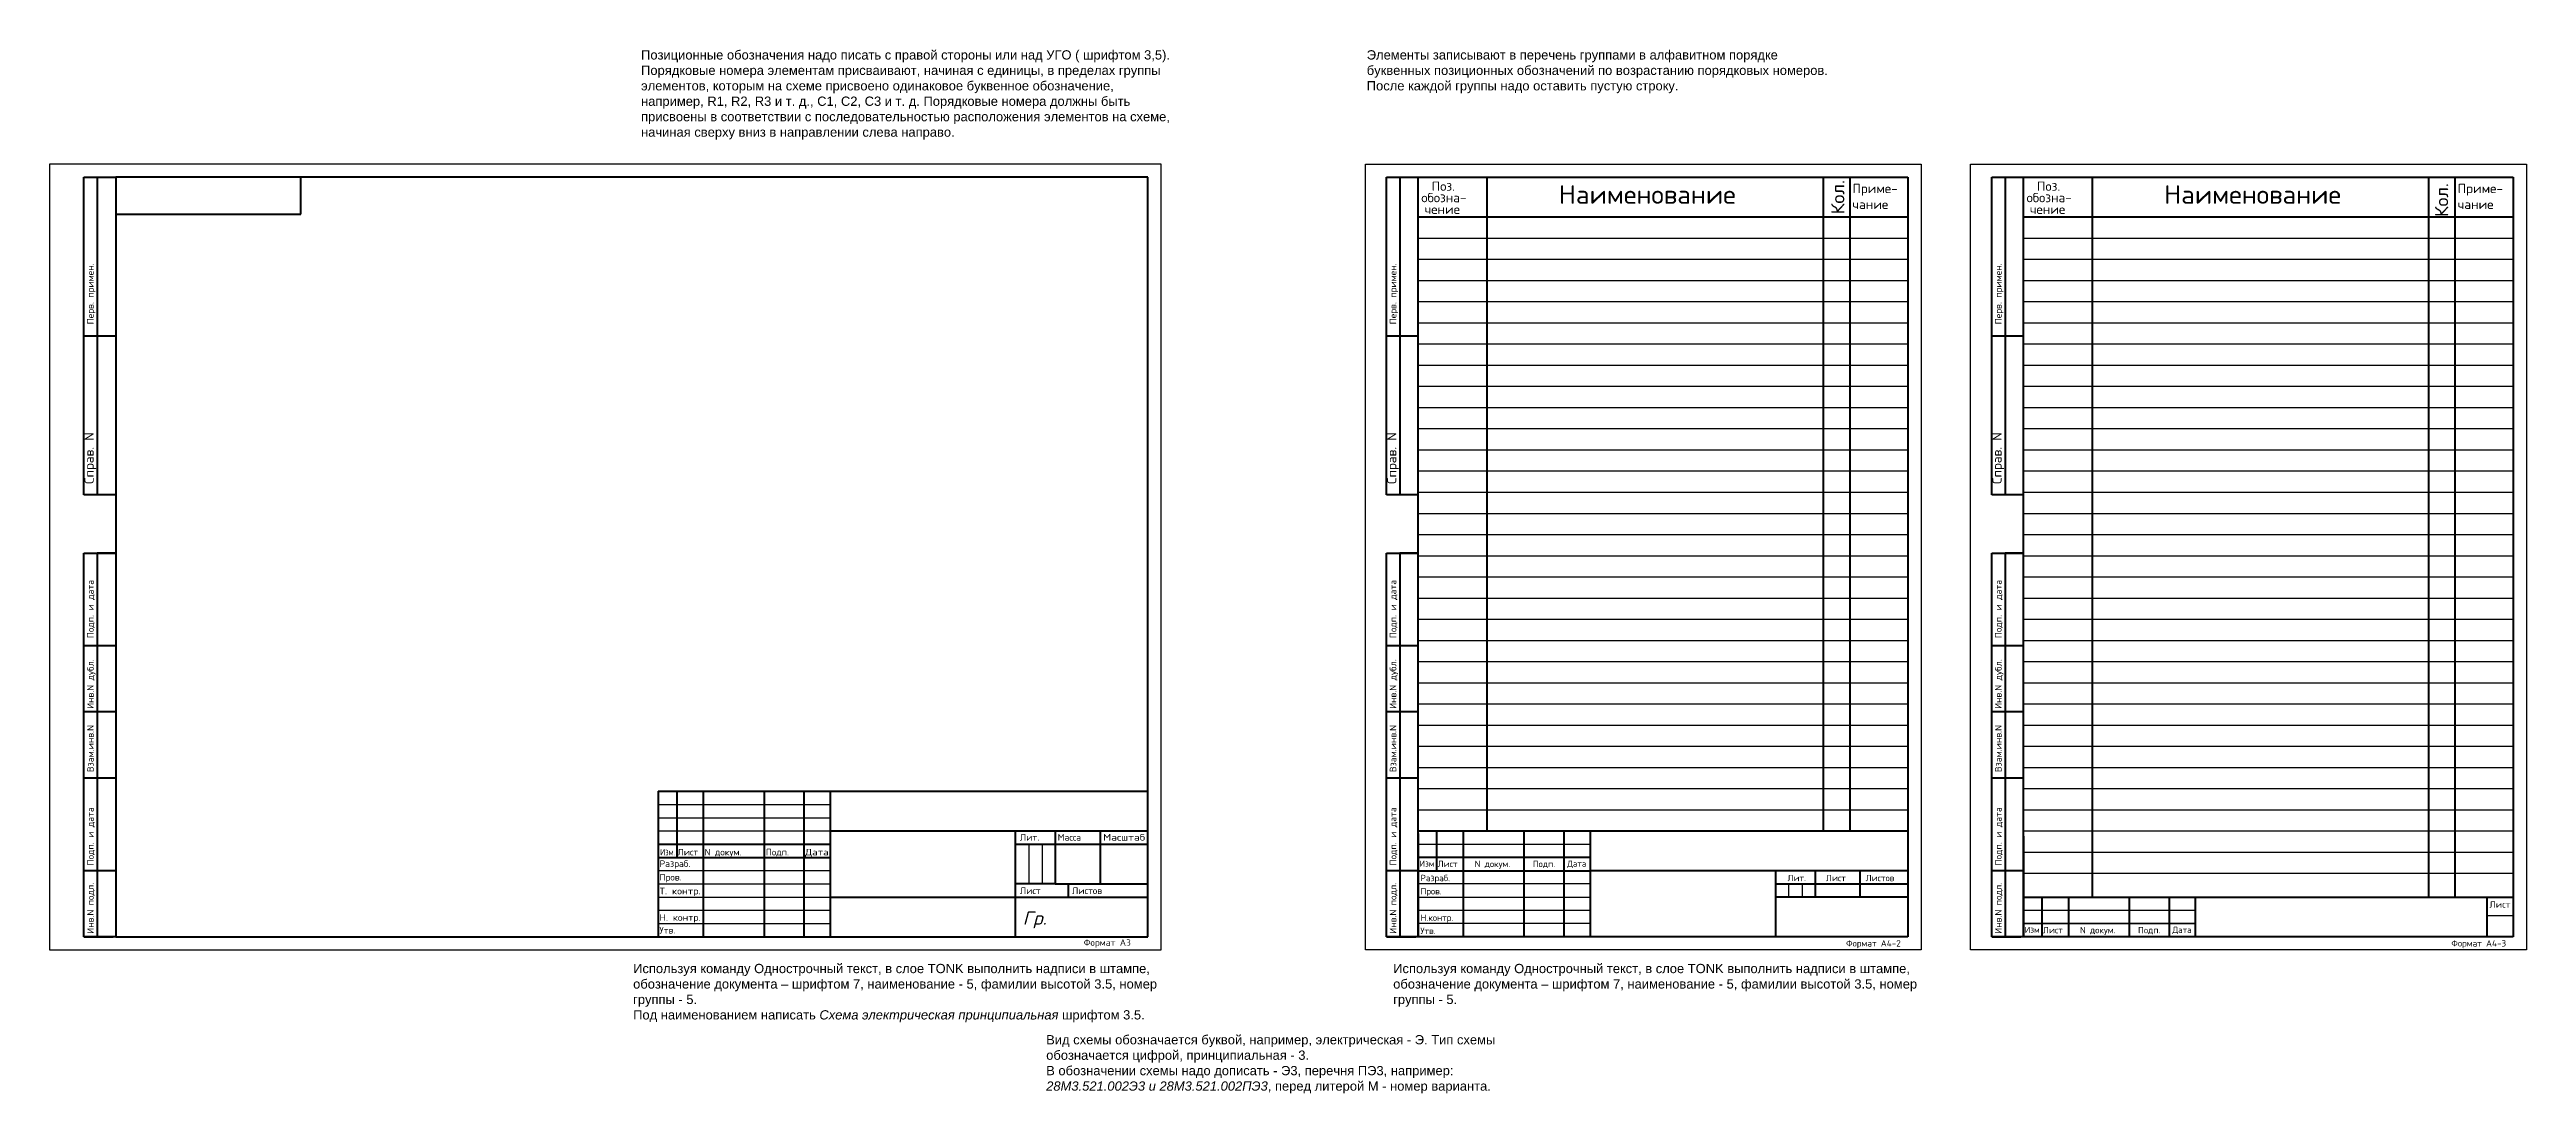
# Model space of a CAD drawing. Header units: millimetres. Extents: x 0 to 936, y -54 to 340.
import ezdxf
from ezdxf.enums import TextEntityAlignment as Align

# ---------------------------------------------------------------- set-up
doc = ezdxf.new("R2010")
doc.units = ezdxf.units.MM
doc.layers.add('OSN', color=3, linetype='Continuous', lineweight=80)
doc.layers.add('TONK', color=1, linetype='Continuous', lineweight=30)
doc.layers.add('элементы', color=30, linetype='Continuous')
doc.styles.add('RL', font='simplex.shx')
doc.styles.get("Standard").update_dxf_attribs({"font": 'arial.ttf'})
doc.styles.add('шрифт прямой', font='simplex.shx')
doc.styles.add('шрифт с наклоном', font='simplex.shx', dxfattribs={"oblique": 15})

# ---------------------------------------------------------------- blocks, each defined once
blk = doc.blocks.new('Перечень элементов лист 1')
at = {"layer": 'OSN'}
for p, q in [((8, 172), (8, 292)), ((8, 292), (20, 292)), ((13, 292), (13, 172)), ((20, 292), (205, 292)), ((20, 5), (20, 292)), ((45.86, 292), (45.86, 44.96)), ((173, 292), (173, 44.96)), ((183, 292), (183, 44.96)), ((205, 292), (205, 5)), ((205, 292), (205, 5)), ((20, 277), (205, 277)), ((20, 232), (8, 232)), ((20, 172), (8, 172)), ((8, 5), (8, 150)), ((8, 150), (20, 150)), ((20, 150), (13, 150)), ((13, 150), (13, 5)), ((8, 115), (20, 115)), ((20, 90), (8, 90)), ((8, 65), (20, 65)), ((20, 45), (205, 45)), ((20, 43.96), (20, 5)), ((27, 29.96), (27, 44.96)), ((37, 44.96), (37, 4.96)), ((60, 4.96), (60, 44.96)), ((75, 44.96), (75, 4.96)), ((85, 4.96), (85, 44.96)), ((8, 30), (20, 30)), ((85, 34.96), (20, 34.96)), ((20, 29.96), (85, 29.96)), ((205, 29.96), (85, 29.96)), ((155, 29.96), (155, 5)), ((170, 29.96), (170, 19.96)), ((187, 19.96), (187, 29.96)), ((155, 24.96), (205, 24.96)), ((205, 19.96), (155, 19.96)), ((8, 5), (19, 5)), ((20, 5), (8, 5)), ((205, 5), (20, 5))]:
    blk.add_line(p, q, dxfattribs=at)
at = {"layer": 'TONK'}
for p, q in [((0, 297), (210, 297)), ((0, 0), (0, 297)), ((210, 297), (210, 0)), ((210, 297), (210, 0)), ((20, 269), (205, 269)), ((20, 261), (205, 261)), ((20, 253), (205, 253)), ((20, 245), (205, 245)), ((20, 237), (205, 237)), ((20, 229), (205, 229)), ((20, 221), (205, 221)), ((20, 213), (205, 213)), ((20, 205), (205, 205)), ((20, 197), (205, 197)), ((20, 189), (205, 189)), ((20, 181), (205, 181)), ((20, 173), (205, 173)), ((20, 165), (205, 165)), ((20, 157), (205, 157)), ((20, 149), (205, 149)), ((20, 141), (205, 141)), ((20, 133), (205, 133)), ((20, 125), (205, 125)), ((20, 117), (205, 117)), ((20, 109), (205, 109)), ((20, 101), (205, 101)), ((20, 93), (205, 93)), ((20, 85), (205, 85)), ((20, 77), (205, 77)), ((20, 69), (205, 69)), ((20, 61), (205, 61)), ((20, 53), (205, 53)), ((20, 39.96), (85, 39.96)), ((85, 25), (20, 25)), ((20, 20), (85, 20)), ((160, 19.96), (160, 24.96)), ((165, 24.96), (165, 19.96)), ((20, 15), (85, 15)), ((85, 10), (20, 10)), ((210, 0), (0, 0))]:
    blk.add_line(p, q, dxfattribs=at)
at = {"layer": 'TONK', "color": 4}
for p, q in [((20, 30), (205, 30)), ((210, 0), (0, 0))]:
    blk.add_line(p, q, dxfattribs=at)
at = {"layer": 'TONK', "style": 'RL'}
for s, height, p in [('Поз.', 3.5, (25.04, 286.87)), ('обозна-', 3.5, (21.14, 282.54)), ('Наименование', 7, (73.09, 281.97)), ('чание', 3.5, (184, 280)), ('Приме-', 3.5, (184, 286)), ('чение', 3.5, (22.37, 278.13)), ('Изм', 2.3, (20.44, 31.47)), ('Разраб.', 2.4, (20.81, 26)), ('Лист', 2.4, (27.29, 31.32)), ('Лист', 2.4, (174, 26)), ('Листов', 2.4, (189, 26)), ('Пров.', 2.4, (20.81, 21)), ('Н.контр.', 2.4, (20.81, 11)), ('Утв.', 2.4, (20.81, 6)), ('Формат А4-2', 2.4, (181.62, 1.31))]:
    blk.add_text(s, height=height, dxfattribs=at).set_placement(p)
at = {"layer": 'TONK', "style": 'RL', "width": 0.925424}
blk.add_text('Кол.', height=5, rotation=90, dxfattribs=at).set_placement((181, 278), (181, 291), align=Align.FIT)
at = {"layer": 'TONK', "style": 'шрифт прямой'}
for s, height, p in [('Перв. примен.', 2.5, (11.7, 236.41)), ('Справ. N', 3.5, (11.7, 176.11)), ('Подп. и дата', 2.5, (11.7, 117.82)), ('Инв.N дубл.', 2.5, (11.7, 91.1)), ('Взам.инв.N', 2.5, (11.7, 67.2)), ('Подп. и дата', 2.5, (11.7, 31.92)), ('Инв.N подл.', 2.5, (11.7, 6.12))]:
    blk.add_text(s, height=height, rotation=90, dxfattribs=at).set_placement(p)
at = {"layer": 'TONK', "style": 'RL'}
for s, height, p in [('N докум.', 2.4, (48.02, 31.32)), ('Подп.', 2.4, (67.47, 31.32)), ('Дата', 2.3, (79.86, 31.47)), ('Лит.', 2.4, (163, 26))]:
    blk.add_text(s, height=height, dxfattribs=at).set_placement(p, align=Align.CENTER)
blk = doc.blocks.new('Перечень элементов лист 2')
at = {"layer": 'OSN'}
for p, q in [((8, 172), (8, 292)), ((8, 292), (20, 292)), ((13, 292), (13, 172)), ((20, 292), (205, 292)), ((20, 5), (20, 292)), ((45.86, 292), (45.86, 20)), ((173, 292), (173, 20)), ((183, 292), (183, 20)), ((205, 292), (205, 5)), ((20, 277), (205, 277)), ((20, 232), (8, 232)), ((20, 172), (8, 172)), ((8, 5), (8, 150)), ((8, 150), (20, 150)), ((20, 150), (13, 150)), ((13, 150), (13, 5)), ((8, 115), (20, 115)), ((20, 90), (8, 90)), ((8, 65), (20, 65)), ((20, 42.96), (20, 5)), ((8, 30), (20, 30)), ((20, 20), (205, 20)), ((27, 5), (27, 20)), ((37, 20), (37, 4.96)), ((60, 4.96), (60, 20)), ((75, 20), (75, 4.96)), ((85, 5), (85, 20)), ((195, 20), (195, 5)), ((8, 5), (19, 5)), ((20, 5), (8, 5)), ((205, 5), (20, 5))]:
    blk.add_line(p, q, dxfattribs=at)
at = {"layer": 'TONK'}
for p, q in [((0, 297), (210, 297)), ((0, 0), (0, 297)), ((210, 297), (210, 0)), ((20, 269), (205, 269)), ((20, 261), (205, 261)), ((20, 253), (205, 253)), ((20, 245), (205, 245)), ((20, 237), (205, 237)), ((20, 229), (205, 229)), ((20, 221), (205, 221)), ((20, 213), (205, 213)), ((20, 205), (205, 205)), ((20, 197), (205, 197)), ((20, 189), (205, 189)), ((20, 181), (205, 181)), ((20, 173), (205, 173)), ((20, 165), (205, 165)), ((20, 157), (205, 157)), ((20, 149), (205, 149)), ((20, 141), (205, 141)), ((20, 133), (205, 133)), ((20, 125), (205, 125)), ((20, 117), (205, 117)), ((20, 109), (205, 109)), ((20, 101), (205, 101)), ((20, 93), (205, 93)), ((20, 85), (205, 85)), ((20, 77), (205, 77)), ((20, 69), (205, 69)), ((20, 61), (205, 61)), ((20, 53), (205, 53)), ((20, 45), (205, 45)), ((20, 37), (205, 37)), ((20, 29), (205, 29)), ((20, 15), (85, 15)), ((20, 10), (85, 10)), ((85, 9.96), (20, 9.96)), ((195, 13), (205, 13)), ((210, 0), (0, 0))]:
    blk.add_line(p, q, dxfattribs=at)
at = {"layer": 'TONK', "style": 'RL'}
for s, height, p in [('Поз.', 3.5, (25.04, 286.87)), ('обозна-', 3.5, (21.14, 282.54)), ('Наименование', 7, (73.09, 281.97)), ('чание', 3.5, (184, 280)), ('Приме-', 3.5, (184, 286)), ('чение', 3.5, (22.37, 278.13)), ('Изм', 2.3, (20.44, 6.47)), ('Лист', 2.4, (27.29, 6.32)), ('Формат А4-3', 2.4, (181.62, 1.31))]:
    blk.add_text(s, height=height, dxfattribs=at).set_placement(p)
at = {"layer": 'TONK'}
for s, height, style, p in [('Кол.', 5, 'RL', (180.44, 276.97)), ('Перв. примен.', 2.5, 'шрифт прямой', (11.7, 236.41)), ('Справ. N', 3.5, 'шрифт прямой', (11.7, 176.11)), ('Подп. и дата', 2.5, 'шрифт прямой', (11.7, 117.82)), ('Инв.N дубл.', 2.5, 'шрифт прямой', (11.7, 91.1)), ('Взам.инв.N', 2.5, 'шрифт прямой', (11.7, 67.2)), ('Подп. и дата', 2.5, 'шрифт прямой', (11.7, 31.92)), ('Инв.N подл.', 2.5, 'шрифт прямой', (11.7, 6.12))]:
    blk.add_text(s, height=height, rotation=90, dxfattribs=dict(at, style=style)).set_placement(p)
at = {"layer": 'TONK', "style": 'RL', "width": 0.833333}
blk.add_text('Лист', height=2.4, dxfattribs=at).set_placement((196, 16), (204, 16), align=Align.FIT)
at = {"layer": 'TONK', "style": 'RL'}
for s, height, p in [('N докум.', 2.4, (48.02, 6.32)), ('Подп.', 2.4, (67.47, 6.32)), ('Дата', 2.3, (79.86, 6.47))]:
    blk.add_text(s, height=height, dxfattribs=at).set_placement(p, align=Align.CENTER)

msp = doc.modelspace()

# ---------------------------------------------------------------- linework, layer by layer
at = {"layer": 'OSN'}
for p, q in [((13, 172), (13, 292)), ((13, 292), (25, 292)), ((18, 292), (18, 172)), ((415, 292), (25, 292)), ((25, 292), (25, 5)), ((95, 278), (95, 292)), ((415, 5), (415, 292)), ((25, 278), (95, 278)), ((25, 232), (13, 232)), ((25, 172), (13, 172)), ((13, 5), (13, 150)), ((13, 150), (25, 150)), ((25, 150), (18, 150)), ((18, 150), (18, 5)), ((13, 115), (25, 115)), ((25, 90), (13, 90)), ((13, 65), (25, 65)), ((230, 60), (230, 5)), ((230, 60), (415, 60)), ((237, 60), (237, 35)), ((247, 60), (247, 5)), ((270, 60), (270, 5)), ((285, 60), (285, 5)), ((295, 60), (295, 5)), ((230, 40), (295, 40)), ((295, 45), (415, 45)), ((365, 5), (365, 45)), ((365, 40), (415, 40)), ((380, 45), (380, 25)), ((397, 45), (397, 25)), ((13, 30), (25, 30)), ((230, 35), (295, 35)), ((295, 20), (415, 20)), ((380, 25), (365, 25)), ((380, 25), (415, 25)), ((385, 20), (385, 25)), ((13, 5), (24, 5)), ((25, 5), (13, 5)), ((25, 5), (415, 5))]:
    msp.add_line(p, q, dxfattribs=at)
at = {"layer": 'TONK'}
for p, q in [((420, 297), (0, 297)), ((0, 297), (0, 0)), ((420, 0), (420, 297)), ((230, 55), (295, 55)), ((230, 50), (295, 50)), ((230, 45), (295, 45)), ((370, 40), (370, 25)), ((375, 40), (375, 25)), ((230, 30), (295, 30)), ((230, 25), (295, 25)), ((230, 20), (295, 20)), ((230, 15), (295, 15)), ((230, 10), (295, 10)), ((0, 0), (420, 0))]:
    msp.add_line(p, q, dxfattribs=at)

# ---------------------------------------------------------------- block references
at = {"layer": 'элементы'}
for name, p in [('Перечень элементов лист 1', (497.17, 0)), ('Перечень элементов лист 2', (725.86, 0))]:
    msp.add_blockref(name, p, dxfattribs=at)

# ---------------------------------------------------------------- texts
at = {"layer": 'TONK', "style": 'шрифт прямой'}
for s, height, p in [('Перв. примен.', 2.5, (16.7, 236.41)), ('Справ. N', 3.5, (16.7, 176.11)), ('Подп. и дата', 2.5, (16.7, 117.82)), ('Инв.N дубл.', 2.5, (16.7, 91.1)), ('Взам.инв.N', 2.5, (16.7, 67.2)), ('Подп. и дата', 2.5, (16.7, 31.92)), ('Инв.N подл.', 2.5, (16.7, 6.12))]:
    msp.add_text(s, height=height, rotation=90, dxfattribs=at).set_placement(p)
for s, width, p, p2 in [('Изм.', 0.806012, (230.71, 35.72), (236.46, 35.72)), ('Дата', 0.832787, (285.47, 35.72), (294.39, 35.72)), ('Масштаб', 0.8667, (398.06, 41.33), (413.95, 41.33)), ('Т. контр.', 0.881809, (230.47, 21.04), (246.01, 21.04)), ('Н. контр.', 0.847453, (230.47, 11.03), (246.01, 11.03))]:
    msp.add_text(s, height=2.5, dxfattribs=dict(at, width=width)).set_placement(p, p2, align=Align.FIT)
for s, p in [('Лист', (237.25, 35.72)), ('N докум.', (247.49, 35.72)), ('Подп.', (270.6, 35.72)), ('Лит.', (366.64, 41.33)), ('Масса', (380.92, 41.33)), ('Разраб.', (230.47, 31.37)), ('Пров.', (230.47, 26.24)), ('Лист', (366.64, 21.14)), ('Листов', (386.34, 21.14)), ('Утв.', (230.47, 6.22)), ('Формат А3', (390.72, 1.57))]:
    msp.add_text(s, height=2.5, dxfattribs=at).set_placement(p)
at = {"layer": 'TONK', "style": 'шрифт с наклоном', "oblique": 15}
msp.add_text('Гр. ', height=5, dxfattribs=at).set_placement((367.69, 9.56))
at = {"layer": 'элементы', "char_height": 3.5, "attachment_point": 1}
for s, width, gutter_width, heights, insert in [('Позиционные обозначения надо писать с правой стороны или над УГО ( шрифтом 3,5). Порядковые номера элементам присваивают, начиная с единицы, в пределах группы элементов, которым на схеме присвоено одинаковое буквенное обозначение, например, R1, R2, R3 и т. д., С1, С2, С3 и т. д. Порядковые номера должны быть присвоены в соответствии с последовательностью расположения элементов на схеме, начиная сверху вниз в направлении слева направо.', 200.5379, 12.5, [0], (223.5, 339.99)), ('Элементы записывают в перечень группами в алфавитном порядке буквенных позиционных обозначений по возрастанию порядковых номеров. \\PПосле каждой группы надо оставить пустую строку.', 179.6516, 25, [0], (497.69, 339.99)), ('Используя команду Однострочный текст, в слое TONK выполнить надписи в штампе,\\Pобозначение документа – шрифтом 7, наименование - 5, фамилии высотой 3.5, номер группы - 5. \\PПод наименованием написать {\\fArial|b0|i1|c204|p34;\\C1;Схема электрическая принципиальная} шрифтом 3.5.', 201.73, 12.5, [0], (220.5, -5.25)), ('Используя команду Однострочный текст, в слое TONK выполнить надписи в штампе,\\Pобозначение документа – шрифтом 7, наименование - 5, фамилии высотой 3.5, номер группы - 5. ', 201.73, 12.5, [0], (507.67, -5.25)), ('Вид схемы обозначается буквой, например, электрическая - {\\C1;Э}. Тип схемы обозначается цифрой, принципиальная - {\\C240;\\c2367469;3}.{\\fTimes New Roman|b0|i0|c204|p18;\\P}В обозначении схемы надо дописать - {\\C1;Э3}, перечня {\\C1;ПЭ3}, например:\\P{\\fArial|b0|i1|c204|p34;\\C1;28М3.521.002Э3 и 28М3.521.002ПЭ3}, перед литерой М - номер варианта.', 174.0648, 25, [31.37], (376.57, -32.16))]:
    msp.add_mtext_dynamic_manual_height_columns(s, width=width, gutter_width=gutter_width, heights=heights, dxfattribs=dict(at, insert=insert))

doc.saveas('drawing.dxf')
